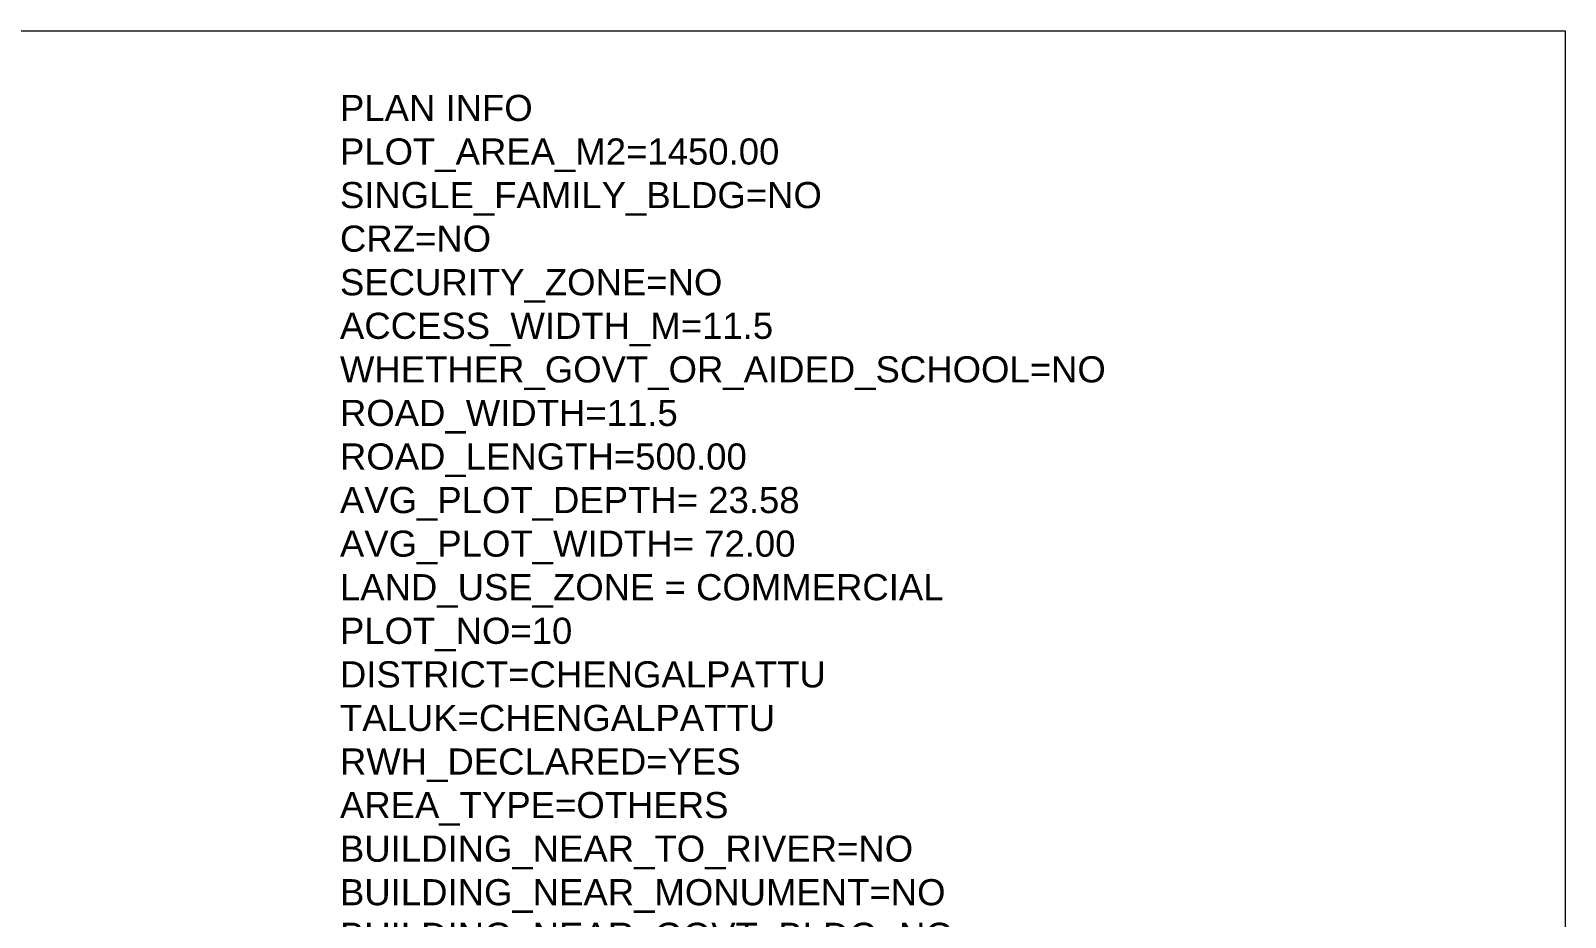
# Model space of a CAD drawing. Header units: metres. Extents: x 0 to 413, y 0 to 124.
# Drawn here: x 360.3 to 413.2, y 93.1 to 123.6 of the extents above; entities that cross this region are included whole.
import ezdxf

# ---------------------------------------------------------------- set-up
doc = ezdxf.new("R2010")
doc.units = ezdxf.units.M
doc.header["$LTSCALE"] = 0.5
doc.header["$MEASUREMENT"] = 0
doc.layers.add('PLAN_INFO', color=1, linetype='Continuous', plot=False)
doc.styles.get("Standard").update_dxf_attribs({"font": 'arial.ttf'})

msp = doc.modelspace()

# ---------------------------------------------------------------- linework, layer by layer
at = {"color": 5, "lineweight": 20, "ltscale": 0.5}
msp.add_lwpolyline([(201.111, 123.589), (413.182, 123.589), (413.182, 1.627), (201.111, 1.627)], close=True, dxfattribs=at)

# ---------------------------------------------------------------- texts
at = {"layer": 'PLAN_INFO', "lineweight": 20, "insert": (370.99, 121.38), "char_height": 0.9, "width": 65.11605, "attachment_point": 1}
msp.add_mtext('{\\fArial Baltic|b0|i0|c0|p34;PLAN INFO\\PPLOT_AREA_M2=1450.00\\PSINGLE_FAMILY_BLDG=NO\\PCRZ=NO\\PSECURITY_ZONE=NO\\PACCESS_WIDTH_M=11.5\\PWHETHER_GOVT_OR_AIDED_SCHOOL=NO\\PROAD_WIDTH=11.5\\PROAD_LENGTH=500.00\\PAVG_PLOT_DEPTH= 23.58\\PAVG_PLOT_WIDTH= 72.00\\PLAND_USE_ZONE = COMMERCIAL\\PPLOT_NO=10 \\PDISTRICT=CHENGALPATTU\\PTALUK=CHENGALPATTU\\PRWH_DECLARED=YES\\PAREA_TYPE=OTHERS\\PBUILDING_NEAR_TO_RIVER=NO\\PBUILDING_NEAR_MONUMENT=NO\\PBUILDING_NEAR_GOVT_BLDG=NO\\PPROVISION_FOR_GREEN_BUILDINGS_AND_SUSTAINABILITY=YES\\PJURISDICTION_TYPE=CORPORATION\\P}BLOCK_1_B-PCO_MEMBER_COUNT=25\\PIS_APPROVED_LAYOUT=YES\\POSR_APPLICABLE=NO\\PPREMIUM_FSI_REQUIRED=NO', dxfattribs=at)

doc.saveas('drawing.dxf')
